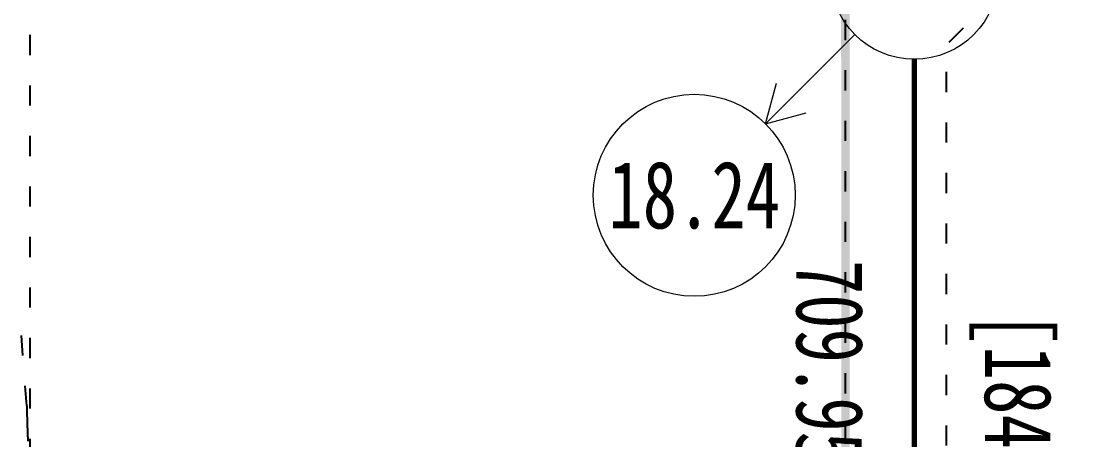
# Model space of a CAD drawing. Header units: millimetres. Extents: x 19715 to 35549, y 3563 to 14826.
# Drawn here: x 21245 to 21871, y 8835 to 9083 of the extents above; entities that cross this region are included whole.
import ezdxf
from ezdxf.enums import TextEntityAlignment as Align

# ---------------------------------------------------------------- set-up
doc = ezdxf.new("R2010")
doc.units = ezdxf.units.MM
doc.linetypes.add('ACAD_ISO03W100', pattern=[30, 12, -18])
doc.linetypes.add('BORDER', pattern=[44.45, 12.7, -6.35, 12.7, -6.35, 0, -6.35])
doc.layers.get('0').update_dxf_attribs({"color": 9, "linetype": 'ACAD_ISO03W100'})
for name, color, linetype, lineweight in [('上管段标注', 93, 'Continuous', 13), ('下管段标注', 93, 'Continuous', 13), ('管段', 4, 'Continuous', 70), ('节点', 30, 'Continuous', 13), ('节点流量', 40, 'Continuous', 13)]:
    doc.layers.add(name, color=color, linetype=linetype, lineweight=lineweight)
doc.styles.add('管段仿宋', font='simfang.ttf', dxfattribs={"width": 0.75})
doc.styles.add('节点仿宋', font='simfang.ttf', dxfattribs={"width": 0.75})

msp = doc.modelspace()

# ---------------------------------------------------------------- linework, layer by layer
for points in [[(21249.94, 7833.18), (21249.94, 11293.27)], [(21249.94, 7833.18), (21249.94, 11293.27)], [(21249.94, 7833.18), (21249.94, 11293.27)], [(21734.49, 8502.16), (21734.48, 9112.17)]]:
    msp.add_lwpolyline(points)
at = {"linetype": 'BORDER', "ltscale": 5, "const_width": 5}
msp.add_lwpolyline([(21725.75, 11197.54), (21734.47, 10044.38), (21433.59, 10053.18), (21435.35, 9864.85), (21587.23, 9725.65), (21620.22, 9694.34), (21734.48, 9643.08), (21734.5, 8162.89), (22589.98, 7880.12), (24215.66, 7317.16), (24497.44, 7317.16)], dxfattribs=at)
at = {"flags": 128}
msp.add_lwpolyline([(22116.94, 9073.29), (22103.14, 9094.17), (21819.48, 9094.17), (21794.49, 9069.17), (21794.49, 8502.16), (21819.49, 8477.16), (22038.82, 8477.16), (22058.82, 8497.16), (22058.82, 8859.7, -0.118373), (22102.88, 9043.21, 0.017015), (22116.94, 9073.29)], format="xyb", dxfattribs=at)
msp.add_lwpolyline([(21248.55, 8833.8, -0.000188), (21248.53, 8834.51, -0.000192), (21248.5, 8835.2, -0.000184), (21248.47, 8835.91, -0.000188), (21248.44, 8836.6, -0.00018), (21248.41, 8837.3, -0.000184), (21248.39, 8838, -0.000176), (21248.36, 8838.7, -0.00018), (21248.34, 8839.4, -0.000172), (21248.31, 8840.1, -0.000176), (21248.29, 8840.79, -0.000168), (21248.26, 8841.5, -0.000172), (21248.24, 8842.19, -0.000164), (21248.22, 8842.9, -0.000168), (21248.2, 8843.59, -0.00016), (21248.17, 8844.3, -0.000164), (21248.15, 8844.99, -0.000156), (21248.13, 8845.7, -0.00016), (21248.11, 8846.39, -0.000152), (21248.09, 8847.1, -0.000156), (21248.07, 8847.79, -0.000148), (21248.05, 8848.5, -0.000152), (21248.03, 8849.19, -0.000144), (21248.01, 8849.9, -0.000148), (21248, 8850.59, -0.00014), (21247.98, 8851.3, -0.000144), (21247.96, 8851.99, -0.000136), (21247.94, 8852.7, -0.00014), (21247.93, 8853.39, -0.000132), (21247.91, 8854.1, -0.000136), (21247.9, 8854.79), (21244.53, 8899.3)], format="xyb")
msp.add_lwpolyline([(21248.55, 8833.8, -0.000188), (21248.53, 8834.51, -0.000192), (21248.5, 8835.2, -0.000184), (21248.47, 8835.91, -0.000188), (21248.44, 8836.6, -0.00018), (21248.41, 8837.3, -0.000184), (21248.39, 8838, -0.000176), (21248.36, 8838.7, -0.00018), (21248.34, 8839.4, -0.000172), (21248.31, 8840.1, -0.000176), (21248.29, 8840.79, -0.000168), (21248.26, 8841.5, -0.000172), (21248.24, 8842.19, -0.000164), (21248.22, 8842.9, -0.000168), (21248.2, 8843.59, -0.00016), (21248.17, 8844.3, -0.000164), (21248.15, 8844.99, -0.000156), (21248.13, 8845.7, -0.00016), (21248.11, 8846.39, -0.000152), (21248.09, 8847.1, -0.000156), (21248.07, 8847.79, -0.000148), (21248.05, 8848.5, -0.000152), (21248.03, 8849.19, -0.000144), (21248.01, 8849.9, -0.000148), (21248, 8850.59, -0.00014), (21247.98, 8851.3, -0.000144), (21247.96, 8851.99, -0.000136), (21247.94, 8852.7, -0.00014), (21247.93, 8853.39, -0.000132), (21247.91, 8854.1, -0.000136), (21247.9, 8854.79), (21244.53, 8899.3)], format="xyb")
msp.add_lwpolyline([(21248.55, 8833.8, -0.000188), (21248.53, 8834.51, -0.000192), (21248.5, 8835.2, -0.000184), (21248.47, 8835.91, -0.000188), (21248.44, 8836.6, -0.00018), (21248.41, 8837.3, -0.000184), (21248.39, 8838, -0.000176), (21248.36, 8838.7, -0.00018), (21248.34, 8839.4, -0.000172), (21248.31, 8840.1, -0.000176), (21248.29, 8840.79, -0.000168), (21248.26, 8841.5, -0.000172), (21248.24, 8842.19, -0.000164), (21248.22, 8842.9, -0.000168), (21248.2, 8843.59, -0.00016), (21248.17, 8844.3, -0.000164), (21248.15, 8844.99, -0.000156), (21248.13, 8845.7, -0.00016), (21248.11, 8846.39, -0.000152), (21248.09, 8847.1, -0.000156), (21248.07, 8847.79, -0.000148), (21248.05, 8848.5, -0.000152), (21248.03, 8849.19, -0.000144), (21248.01, 8849.9, -0.000148), (21248, 8850.59, -0.00014), (21247.98, 8851.3, -0.000144), (21247.96, 8851.99, -0.000136), (21247.94, 8852.7, -0.00014), (21247.93, 8853.39, -0.000132), (21247.91, 8854.1, -0.000136), (21247.9, 8854.79), (21244.53, 8899.3)], format="xyb")
at = {"layer": '管段'}
msp.add_lwpolyline([(21775.46, 9060.72), (21775.38, 8778.27), (21775.3, 8495.82)], dxfattribs=at)
at = {"layer": '节点'}
msp.add_circle((21775.47, 9110.72), 50, dxfattribs=at)
at = {"layer": '节点流量'}
for q in [(21740.12, 9075.36), (21693.55, 9046.48), (21711.23, 9028.8)]:
    msp.add_line((21687.08, 9022.33), q, dxfattribs=at)
msp.add_circle((21644.66, 8979.9), 60, dxfattribs=at)

# ---------------------------------------------------------------- texts
at = {"layer": '上管段标注', "style": '管段仿宋', "width": 0.75}
msp.add_text('[184]-650-900', height=40, rotation=269.98355, dxfattribs=at).set_placement((21805.38, 8778.26), align=Align.BOTTOM_CENTER)
at = {"layer": '下管段标注', "style": '管段仿宋', "width": 0.75}
msp.add_text('709.95-1.12-1.15', height=40, rotation=269.98355, dxfattribs=at).set_placement((21745.38, 8778.28), align=Align.TOP_CENTER)
at = {"layer": '节点流量', "style": '节点仿宋', "width": 0.75}
msp.add_text('18.24', height=40, dxfattribs=at).set_placement((21644.66, 8979.9), align=Align.MIDDLE)

doc.saveas('drawing.dxf')
